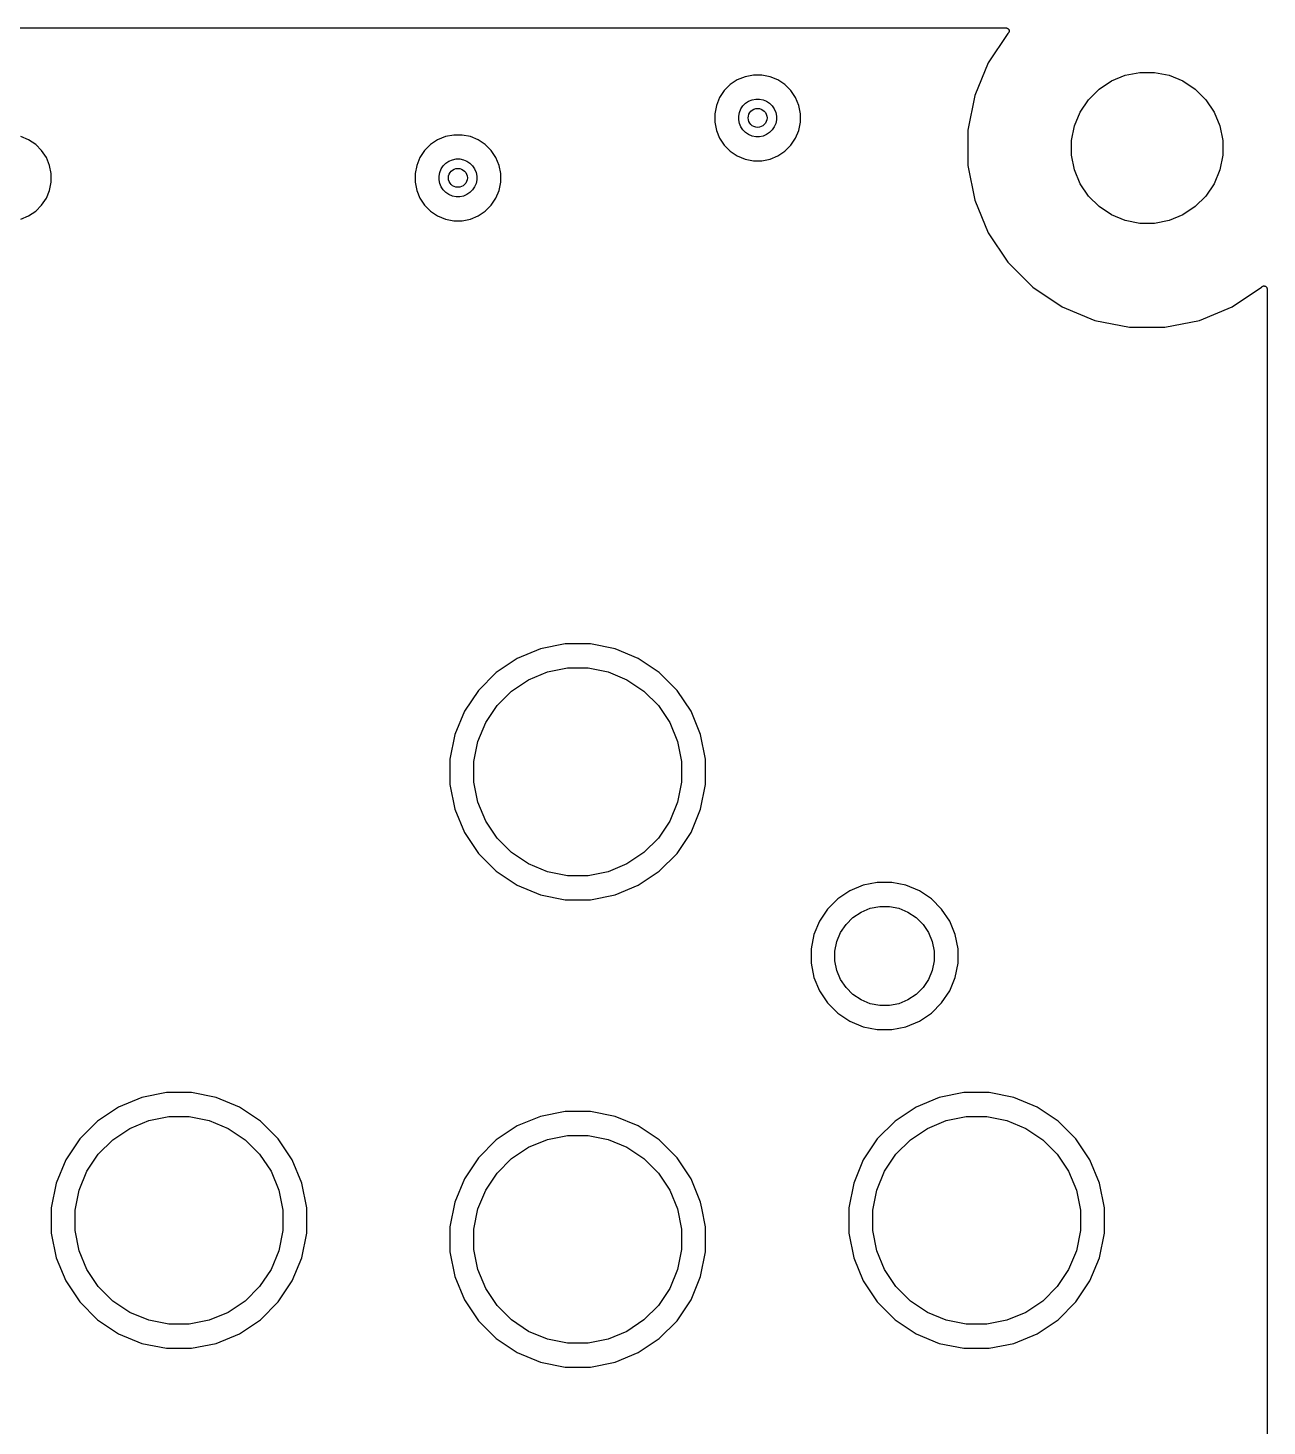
# Model space of a CAD drawing. Extents: x 1 to 139, y -76 to -1.
# Drawn here: x 112.81 to 139.06, y -30.24 to -0.64 of the extents above; entities that cross this region are included whole.
import ezdxf

# ---------------------------------------------------------------- set-up
doc = ezdxf.new("R2010")
doc.units = 0
doc.header["$MEASUREMENT"] = 0
doc.layers.add('BLACK', color=7, linetype='CONTINUOUS')

msp = doc.modelspace()

# ---------------------------------------------------------------- linework, layer by layer
at = {"layer": 'BLACK', "linetype": 'CONTINUOUS'}
for p, q in [((6.16231, -0.635), (133.538, -0.635)), ((133.573, -0.75264), (133.157, -1.37503)), ((133.538, -0.635), (133.538, -0.635)), ((133.538, -0.635), (133.538, -0.635)), ((133.538, -0.635), (133.538, -0.63501)), ((133.538, -0.63501), (133.539, -0.63501)), ((133.539, -0.63501), (133.545, -0.63567)), ((133.545, -0.63567), (133.551, -0.63634)), ((133.551, -0.63634), (133.551, -0.63638)), ((133.551, -0.63638), (133.551, -0.63639)), ((133.551, -0.63639), (133.557, -0.6382)), ((133.557, -0.6382), (133.562, -0.64005)), ((133.562, -0.64005), (133.563, -0.6401)), ((133.563, -0.6401), (133.563, -0.64014)), ((133.563, -0.64014), (133.568, -0.64306)), ((133.568, -0.64306), (133.573, -0.64598)), ((133.573, -0.64598), (133.573, -0.64605)), ((133.573, -0.64605), (133.574, -0.64611)), ((133.583, -0.7434), (133.573, -0.75264)), ((133.574, -0.64611), (133.578, -0.65005)), ((133.578, -0.65005), (133.583, -0.65391)), ((133.583, -0.65391), (133.583, -0.654)), ((133.583, -0.654), (133.583, -0.65407)), ((133.583, -0.65407), (133.587, -0.65885)), ((133.586, -0.73871), (133.583, -0.7434)), ((133.59, -0.73401), (133.586, -0.73871)), ((133.587, -0.65885), (133.591, -0.66354)), ((133.593, -0.72834), (133.59, -0.73382)), ((133.59, -0.73382), (133.59, -0.73391)), ((133.59, -0.73391), (133.59, -0.73401)), ((133.591, -0.66354), (133.591, -0.66364)), ((133.591, -0.66364), (133.591, -0.66373)), ((133.591, -0.66373), (133.594, -0.66921)), ((133.596, -0.72311), (133.593, -0.72834)), ((133.594, -0.66921), (133.596, -0.67451)), ((133.596, -0.67451), (133.597, -0.67461)), ((133.598, -0.71702), (133.596, -0.7229)), ((133.596, -0.7229), (133.596, -0.723)), ((133.596, -0.723), (133.596, -0.72311)), ((133.597, -0.67461), (133.597, -0.67471)), ((133.597, -0.67471), (133.598, -0.68055)), ((133.598, -0.68055), (133.6, -0.68638)), ((133.6, -0.71127), (133.598, -0.71702)), ((133.6, -0.68638), (133.6, -0.6865)), ((133.6, -0.6865), (133.6, -0.6866)), ((133.6, -0.6866), (133.601, -0.69243)), ((133.601, -0.70489), (133.6, -0.71105)), ((133.6, -0.71105), (133.6, -0.71116)), ((133.6, -0.71116), (133.6, -0.71127)), ((133.601, -0.69243), (133.601, -0.69872)), ((133.601, -0.69872), (133.601, -0.69884)), ((133.601, -0.69884), (133.601, -0.69894)), ((133.601, -0.69894), (133.601, -0.70489)), ((133.157, -1.37503), (132.871, -2.06658)), ((127.84, -1.73534), (127.691, -1.83471)), ((128.005, -1.66689), (127.84, -1.73534)), ((128.181, -1.632), (128.005, -1.66689)), ((128.359, -1.632), (128.181, -1.632)), ((128.535, -1.66689), (128.359, -1.632)), ((128.7, -1.73534), (128.535, -1.66689)), ((128.849, -1.83471), (128.7, -1.73534)), ((135.505, -1.9322), (135.767, -1.7571)), ((135.767, -1.7571), (136.058, -1.63649)), ((136.058, -1.63649), (136.367, -1.575)), ((136.367, -1.575), (136.683, -1.575)), ((136.683, -1.575), (136.992, -1.63649)), ((136.992, -1.63649), (137.283, -1.7571)), ((137.283, -1.7571), (137.545, -1.9322)), ((127.565, -1.96118), (127.465, -2.1099)), ((127.691, -1.83471), (127.565, -1.96118)), ((128.975, -1.96118), (128.849, -1.83471)), ((129.075, -2.1099), (128.975, -1.96118)), ((132.871, -2.06658), (132.725, -2.80073)), ((135.282, -2.15506), (135.505, -1.9322)), ((137.545, -1.9322), (137.768, -2.15506)), ((127.397, -2.27514), (127.362, -2.45057)), ((127.465, -2.1099), (127.397, -2.27514)), ((127.885, -2.42332), (127.916, -2.35053)), ((127.916, -2.35053), (127.959, -2.28502)), ((127.959, -2.28502), (128.015, -2.2293)), ((128.015, -2.2293), (128.081, -2.18552)), ((128.081, -2.18552), (128.153, -2.15537)), ((128.153, -2.15537), (128.231, -2.14)), ((128.231, -2.14), (128.309, -2.14)), ((128.309, -2.14), (128.387, -2.15537)), ((128.387, -2.15537), (128.459, -2.18552)), ((128.459, -2.18552), (128.525, -2.2293)), ((128.525, -2.2293), (128.581, -2.28502)), ((128.581, -2.28502), (128.624, -2.35053)), ((128.624, -2.35053), (128.655, -2.42332)), ((129.143, -2.27514), (129.075, -2.1099)), ((129.178, -2.45057), (129.143, -2.27514)), ((135.107, -2.41712), (135.282, -2.15506)), ((137.768, -2.15506), (137.943, -2.41712)), ((127.362, -2.45057), (127.362, -2.62943)), ((127.362, -2.62943), (127.397, -2.80486)), ((127.87, -2.5006), (127.885, -2.42332)), ((127.87, -2.5794), (127.87, -2.5006)), ((127.885, -2.65668), (127.87, -2.5794)), ((127.916, -2.72947), (127.885, -2.65668)), ((128.655, -2.65668), (128.624, -2.72947)), ((128.655, -2.42332), (128.67, -2.5006)), ((128.67, -2.5794), (128.655, -2.65668)), ((128.67, -2.5006), (128.67, -2.5794)), ((129.143, -2.80486), (129.178, -2.62943)), ((129.178, -2.62943), (129.178, -2.45057)), ((134.986, -2.7083), (135.107, -2.41712)), ((137.943, -2.41712), (138.064, -2.7083)), ((112.825, -3.00534), (112.66, -2.93689)), ((121.655, -2.93689), (121.49, -3.00534)), ((121.831, -2.902), (121.655, -2.93689)), ((122.009, -2.902), (121.831, -2.902)), ((122.185, -2.93689), (122.009, -2.902)), ((122.35, -3.00534), (122.185, -2.93689)), ((127.397, -2.80486), (127.465, -2.9701)), ((127.959, -2.79499), (127.916, -2.72947)), ((128.015, -2.8507), (127.959, -2.79499)), ((128.081, -2.89447), (128.015, -2.8507)), ((128.153, -2.92463), (128.081, -2.89447)), ((128.231, -2.94), (128.153, -2.92463)), ((128.309, -2.94), (128.231, -2.94)), ((128.387, -2.92463), (128.309, -2.94)), ((128.459, -2.89447), (128.387, -2.92463)), ((128.525, -2.8507), (128.459, -2.89447)), ((128.581, -2.79499), (128.525, -2.8507)), ((128.624, -2.72947), (128.581, -2.79499)), ((129.075, -2.9701), (129.143, -2.80486)), ((132.725, -2.80073), (132.725, -3.54927)), ((134.925, -3.01741), (134.986, -2.7083)), ((138.064, -2.7083), (138.125, -3.01741)), ((112.974, -3.10471), (112.825, -3.00534)), ((113.1, -3.23118), (112.974, -3.10471)), ((113.2, -3.3799), (113.1, -3.23118)), ((121.215, -3.23118), (121.115, -3.3799)), ((121.341, -3.10471), (121.215, -3.23118)), ((121.49, -3.00534), (121.341, -3.10471)), ((122.499, -3.10471), (122.35, -3.00534)), ((122.625, -3.23118), (122.499, -3.10471)), ((122.725, -3.3799), (122.625, -3.23118)), ((127.465, -2.9701), (127.565, -3.11882)), ((127.565, -3.11882), (127.691, -3.24529)), ((127.691, -3.24529), (127.84, -3.34466)), ((128.7, -3.34466), (128.849, -3.24529)), ((128.849, -3.24529), (128.975, -3.11882)), ((128.975, -3.11882), (129.075, -2.9701)), ((134.925, -3.33259), (134.925, -3.01741)), ((138.125, -3.01741), (138.125, -3.33259)), ((113.268, -3.54514), (113.2, -3.3799)), ((113.303, -3.72057), (113.268, -3.54514)), ((121.047, -3.54514), (121.012, -3.72057)), ((121.115, -3.3799), (121.047, -3.54514)), ((121.609, -3.55502), (121.665, -3.4993)), ((121.665, -3.4993), (121.731, -3.45552)), ((121.731, -3.45552), (121.803, -3.42537)), ((121.803, -3.42537), (121.881, -3.41)), ((121.881, -3.41), (121.959, -3.41)), ((121.959, -3.41), (122.037, -3.42537)), ((122.037, -3.42537), (122.109, -3.45552)), ((122.109, -3.45552), (122.175, -3.4993)), ((122.175, -3.4993), (122.231, -3.55502)), ((122.793, -3.54514), (122.725, -3.3799)), ((122.828, -3.72057), (122.793, -3.54514)), ((127.84, -3.34466), (128.005, -3.41311)), ((128.005, -3.41311), (128.181, -3.448)), ((128.181, -3.448), (128.359, -3.448)), ((128.359, -3.448), (128.535, -3.41311)), ((128.535, -3.41311), (128.7, -3.34466)), ((132.725, -3.54927), (132.871, -4.28342)), ((134.986, -3.6417), (134.925, -3.33259)), ((138.125, -3.33259), (138.064, -3.6417)), ((113.303, -3.89943), (113.303, -3.72057)), ((121.012, -3.72057), (121.012, -3.89943)), ((121.52, -3.7706), (121.535, -3.69332)), ((121.52, -3.8494), (121.52, -3.7706)), ((121.535, -3.69332), (121.566, -3.62053)), ((121.566, -3.62053), (121.609, -3.55502)), ((122.231, -3.55502), (122.274, -3.62053)), ((122.274, -3.62053), (122.305, -3.69332)), ((122.305, -3.69332), (122.32, -3.7706)), ((122.32, -3.7706), (122.32, -3.8494)), ((122.828, -3.89943), (122.828, -3.72057)), ((135.107, -3.93288), (134.986, -3.6417)), ((138.064, -3.6417), (137.943, -3.93288)), ((113.2, -4.2401), (113.268, -4.07486)), ((113.268, -4.07486), (113.303, -3.89943)), ((121.012, -3.89943), (121.047, -4.07486)), ((121.047, -4.07486), (121.115, -4.2401)), ((121.535, -3.92668), (121.52, -3.8494)), ((121.566, -3.99947), (121.535, -3.92668)), ((121.609, -4.06499), (121.566, -3.99947)), ((121.665, -4.1207), (121.609, -4.06499)), ((121.731, -4.16447), (121.665, -4.1207)), ((122.175, -4.1207), (122.109, -4.16447)), ((122.231, -4.06499), (122.175, -4.1207)), ((122.274, -3.99947), (122.231, -4.06499)), ((122.305, -3.92668), (122.274, -3.99947)), ((122.32, -3.8494), (122.305, -3.92668)), ((122.725, -4.2401), (122.793, -4.07486)), ((122.793, -4.07486), (122.828, -3.89943)), ((135.282, -4.19494), (135.107, -3.93288)), ((137.943, -3.93288), (137.768, -4.19494)), ((112.974, -4.51529), (113.1, -4.38882)), ((113.1, -4.38882), (113.2, -4.2401)), ((121.115, -4.2401), (121.215, -4.38882)), ((121.215, -4.38882), (121.341, -4.51529)), ((121.803, -4.19463), (121.731, -4.16447)), ((121.881, -4.21), (121.803, -4.19463)), ((121.959, -4.21), (121.881, -4.21)), ((122.037, -4.19463), (121.959, -4.21)), ((122.109, -4.16447), (122.037, -4.19463)), ((122.499, -4.51529), (122.625, -4.38882)), ((122.625, -4.38882), (122.725, -4.2401)), ((132.871, -4.28342), (133.157, -4.97497)), ((135.505, -4.4178), (135.282, -4.19494)), ((135.767, -4.5929), (135.505, -4.4178)), ((137.545, -4.4178), (137.283, -4.5929)), ((137.768, -4.19494), (137.545, -4.4178)), ((112.66, -4.68311), (112.825, -4.61466)), ((112.825, -4.61466), (112.974, -4.51529)), ((121.341, -4.51529), (121.49, -4.61466)), ((121.49, -4.61466), (121.655, -4.68311)), ((121.655, -4.68311), (121.831, -4.718)), ((121.831, -4.718), (122.009, -4.718)), ((122.009, -4.718), (122.185, -4.68311)), ((122.185, -4.68311), (122.35, -4.61466)), ((122.35, -4.61466), (122.499, -4.51529)), ((136.058, -4.71351), (135.767, -4.5929)), ((136.367, -4.775), (136.058, -4.71351)), ((136.992, -4.71351), (136.683, -4.775)), ((137.283, -4.5929), (136.992, -4.71351)), ((133.157, -4.97497), (133.573, -5.59736)), ((136.683, -4.775), (136.367, -4.775)), ((133.573, -5.59736), (134.103, -6.12665)), ((134.103, -6.12665), (134.725, -6.54252)), ((138.325, -6.54252), (138.947, -6.12665)), ((138.947, -6.12665), (138.957, -6.11741)), ((138.957, -6.11679), (138.962, -6.11301)), ((138.957, -6.11694), (138.957, -6.11679)), ((138.957, -6.11695), (138.957, -6.11694)), ((138.957, -6.11696), (138.957, -6.11695)), ((138.957, -6.11741), (138.957, -6.11696)), ((138.962, -6.11301), (138.967, -6.10918)), ((138.967, -6.10906), (138.972, -6.10629)), ((138.967, -6.10913), (138.967, -6.10906)), ((138.967, -6.10918), (138.967, -6.10913)), ((138.972, -6.10629), (138.978, -6.10344)), ((138.978, -6.10336), (138.984, -6.10166)), ((138.978, -6.10341), (138.978, -6.10336)), ((138.978, -6.10344), (138.978, -6.10341)), ((138.984, -6.10166), (138.99, -6.09994)), ((138.99, -6.0999), (138.996, -6.09936)), ((138.99, -6.09993), (138.99, -6.0999)), ((138.99, -6.09994), (138.99, -6.09993)), ((138.996, -6.09936), (139.002, -6.09882)), ((139.002, -6.09882), (139.002, -6.09883)), ((139.002, -6.09883), (139.002, -6.09882)), ((139.002, -6.09882), (139.008, -6.09949)), ((139.008, -6.09949), (139.014, -6.10011)), ((139.014, -6.10011), (139.014, -6.10014)), ((139.014, -6.10014), (139.014, -6.10016)), ((139.014, -6.10016), (139.02, -6.10199)), ((139.02, -6.10199), (139.026, -6.10378)), ((139.026, -6.10378), (139.026, -6.10383)), ((139.026, -6.10383), (139.026, -6.10386)), ((139.026, -6.10386), (139.032, -6.10678)), ((139.032, -6.10678), (139.037, -6.10967)), ((139.037, -6.10967), (139.037, -6.10974)), ((139.037, -6.10974), (139.037, -6.1098)), ((139.037, -6.1098), (139.042, -6.11365)), ((139.042, -6.11365), (139.047, -6.11757)), ((139.047, -6.11757), (139.047, -6.11766)), ((139.047, -6.11766), (139.047, -6.11773)), ((139.047, -6.11773), (139.051, -6.12254)), ((139.051, -6.12254), (139.054, -6.12717)), ((139.054, -6.12717), (139.054, -6.12727)), ((139.054, -6.12727), (139.055, -6.12736)), ((139.055, -6.12736), (139.057, -6.13275)), ((139.057, -6.13275), (139.06, -6.13812)), ((139.06, -6.13812), (139.06, -6.13823)), ((139.06, -6.13823), (139.06, -6.13832)), ((139.06, -6.13832), (139.062, -6.14403)), ((139.062, -6.14403), (139.064, -6.14998)), ((139.064, -6.14998), (139.064, -6.15009)), ((139.064, -6.15009), (139.064, -6.1502)), ((139.064, -6.1502), (139.064, -6.15635)), ((139.064, -6.15635), (139.065, -6.16231)), ((139.065, -6.16231), (139.065, -70.0377)), ((134.725, -6.54252), (135.417, -6.82897)), ((137.633, -6.82897), (138.325, -6.54252)), ((135.417, -6.82897), (136.151, -6.975)), ((136.151, -6.975), (136.899, -6.975)), ((136.899, -6.975), (137.633, -6.82897)), ((123.67, -13.7861), (123.177, -13.9902)), ((124.193, -13.682), (123.67, -13.7861)), ((124.727, -13.682), (124.193, -13.682)), ((125.25, -13.7861), (124.727, -13.682)), ((125.743, -13.9902), (125.25, -13.7861)), ((123.177, -13.9902), (122.734, -14.2866)), ((123.818, -14.2745), (124.243, -14.19)), ((124.243, -14.19), (124.677, -14.19)), ((124.677, -14.19), (125.102, -14.2745)), ((126.186, -14.2866), (125.743, -13.9902)), ((122.734, -14.2866), (122.357, -14.6637)), ((123.058, -14.6811), (123.418, -14.4404)), ((123.418, -14.4404), (123.818, -14.2745)), ((125.102, -14.2745), (125.502, -14.4404)), ((125.502, -14.4404), (125.862, -14.6811)), ((126.563, -14.6637), (126.186, -14.2866)), ((122.357, -14.6637), (122.06, -15.1073)), ((122.751, -14.9876), (123.058, -14.6811)), ((125.862, -14.6811), (126.169, -14.9876)), ((126.86, -15.1073), (126.563, -14.6637)), ((122.51, -15.3479), (122.751, -14.9876)), ((126.169, -14.9876), (126.41, -15.3479)), ((122.06, -15.1073), (121.856, -15.6001)), ((122.345, -15.7483), (122.51, -15.3479)), ((126.41, -15.3479), (126.575, -15.7483)), ((127.064, -15.6001), (126.86, -15.1073)), ((121.856, -15.6001), (121.752, -16.1233)), ((127.168, -16.1233), (127.064, -15.6001)), ((122.26, -16.1733), (122.345, -15.7483)), ((126.575, -15.7483), (126.66, -16.1733)), ((121.752, -16.1233), (121.752, -16.6567)), ((122.26, -16.6067), (122.26, -16.1733)), ((126.66, -16.1733), (126.66, -16.6067)), ((127.168, -16.6567), (127.168, -16.1233)), ((121.752, -16.6567), (121.856, -17.1799)), ((122.345, -17.0317), (122.26, -16.6067)), ((126.66, -16.6067), (126.575, -17.0317)), ((127.064, -17.1799), (127.168, -16.6567)), ((122.51, -17.4321), (122.345, -17.0317)), ((126.575, -17.0317), (126.41, -17.4321)), ((121.856, -17.1799), (122.06, -17.6727)), ((122.751, -17.7924), (122.51, -17.4321)), ((126.41, -17.4321), (126.169, -17.7924)), ((126.86, -17.6727), (127.064, -17.1799)), ((122.06, -17.6727), (122.357, -18.1163)), ((126.563, -18.1163), (126.86, -17.6727)), ((123.058, -18.0989), (122.751, -17.7924)), ((126.169, -17.7924), (125.862, -18.0989)), ((122.357, -18.1163), (122.734, -18.4934)), ((123.418, -18.3396), (123.058, -18.0989)), ((123.818, -18.5055), (123.418, -18.3396)), ((125.502, -18.3396), (125.102, -18.5055)), ((125.862, -18.0989), (125.502, -18.3396)), ((126.186, -18.4934), (126.563, -18.1163)), ((122.734, -18.4934), (123.177, -18.7898)), ((124.243, -18.59), (123.818, -18.5055)), ((124.677, -18.59), (124.243, -18.59)), ((125.102, -18.5055), (124.677, -18.59)), ((125.743, -18.7898), (126.186, -18.4934)), ((123.177, -18.7898), (123.67, -18.9939)), ((125.25, -18.9939), (125.743, -18.7898)), ((130.222, -18.9093), (129.967, -19.0798)), ((130.506, -18.7919), (130.222, -18.9093)), ((130.807, -18.732), (130.506, -18.7919)), ((131.113, -18.732), (130.807, -18.732)), ((131.414, -18.7919), (131.113, -18.732)), ((131.698, -18.9093), (131.414, -18.7919)), ((131.953, -19.0798), (131.698, -18.9093)), ((123.67, -18.9939), (124.193, -19.098)), ((124.193, -19.098), (124.727, -19.098)), ((124.727, -19.098), (125.25, -18.9939)), ((129.967, -19.0798), (129.75, -19.2968)), ((130.654, -19.2803), (130.857, -19.24)), ((130.857, -19.24), (131.063, -19.24)), ((131.063, -19.24), (131.266, -19.2803)), ((132.17, -19.2968), (131.953, -19.0798)), ((129.75, -19.2968), (129.579, -19.552)), ((130.144, -19.6207), (130.291, -19.4744)), ((130.291, -19.4744), (130.463, -19.3595)), ((130.463, -19.3595), (130.654, -19.2803)), ((131.266, -19.2803), (131.457, -19.3595)), ((131.457, -19.3595), (131.629, -19.4744)), ((131.629, -19.4744), (131.776, -19.6207)), ((132.341, -19.552), (132.17, -19.2968)), ((129.462, -19.8355), (129.402, -20.1366)), ((129.579, -19.552), (129.462, -19.8355)), ((129.95, -19.9837), (130.03, -19.7926)), ((130.03, -19.7926), (130.144, -19.6207)), ((131.776, -19.6207), (131.89, -19.7926)), ((131.89, -19.7926), (131.97, -19.9837)), ((132.458, -19.8355), (132.341, -19.552)), ((132.518, -20.1366), (132.458, -19.8355)), ((129.91, -20.1866), (129.95, -19.9837)), ((131.97, -19.9837), (132.01, -20.1866)), ((129.402, -20.1366), (129.402, -20.4434)), ((129.91, -20.3934), (129.91, -20.1866)), ((129.95, -20.5963), (129.91, -20.3934)), ((132.01, -20.3934), (131.97, -20.5963)), ((132.01, -20.1866), (132.01, -20.3934)), ((132.518, -20.4434), (132.518, -20.1366)), ((129.402, -20.4434), (129.462, -20.7445)), ((130.03, -20.7874), (129.95, -20.5963)), ((131.97, -20.5963), (131.89, -20.7874)), ((132.458, -20.7445), (132.518, -20.4434)), ((129.462, -20.7445), (129.579, -21.028)), ((130.144, -20.9593), (130.03, -20.7874)), ((130.291, -21.1056), (130.144, -20.9593)), ((131.776, -20.9593), (131.629, -21.1056)), ((131.89, -20.7874), (131.776, -20.9593)), ((132.341, -21.028), (132.458, -20.7445)), ((129.579, -21.028), (129.75, -21.2832)), ((129.75, -21.2832), (129.967, -21.5002)), ((130.463, -21.2205), (130.291, -21.1056)), ((130.654, -21.2996), (130.463, -21.2205)), ((130.857, -21.34), (130.654, -21.2996)), ((131.266, -21.2996), (131.063, -21.34)), ((131.457, -21.2205), (131.266, -21.2996)), ((131.629, -21.1056), (131.457, -21.2205)), ((131.953, -21.5002), (132.17, -21.2832)), ((132.17, -21.2832), (132.341, -21.028)), ((129.967, -21.5002), (130.222, -21.6707)), ((131.063, -21.34), (130.857, -21.34)), ((131.698, -21.6707), (131.953, -21.5002)), ((130.222, -21.6707), (130.506, -21.7881)), ((130.506, -21.7881), (130.807, -21.848)), ((130.807, -21.848), (131.113, -21.848)), ((131.113, -21.848), (131.414, -21.7881)), ((131.414, -21.7881), (131.698, -21.6707)), ((115.22, -23.2861), (114.727, -23.4902)), ((115.743, -23.182), (115.22, -23.2861)), ((116.277, -23.182), (115.743, -23.182)), ((116.8, -23.2861), (116.277, -23.182)), ((117.293, -23.4902), (116.8, -23.2861)), ((132.12, -23.2861), (131.627, -23.4902)), ((132.643, -23.182), (132.12, -23.2861)), ((133.177, -23.182), (132.643, -23.182)), ((133.7, -23.2861), (133.177, -23.182)), ((134.193, -23.4902), (133.7, -23.2861)), ((114.727, -23.4902), (114.284, -23.7866)), ((117.736, -23.7866), (117.293, -23.4902)), ((123.67, -23.6861), (123.177, -23.8902)), ((124.193, -23.582), (123.67, -23.6861)), ((124.727, -23.582), (124.193, -23.582)), ((125.25, -23.6861), (124.727, -23.582)), ((125.743, -23.8902), (125.25, -23.6861)), ((131.627, -23.4902), (131.184, -23.7866)), ((134.636, -23.7866), (134.193, -23.4902)), ((114.284, -23.7866), (113.907, -24.1637)), ((114.608, -24.1811), (114.968, -23.9404)), ((114.968, -23.9404), (115.368, -23.7745)), ((115.368, -23.7745), (115.793, -23.69)), ((115.793, -23.69), (116.227, -23.69)), ((116.227, -23.69), (116.652, -23.7745)), ((116.652, -23.7745), (117.052, -23.9404)), ((117.052, -23.9404), (117.412, -24.1811)), ((118.113, -24.1638), (117.736, -23.7866)), ((123.177, -23.8902), (122.734, -24.1866)), ((126.186, -24.1866), (125.743, -23.8902)), ((131.184, -23.7866), (130.807, -24.1637)), ((131.508, -24.1811), (131.868, -23.9404)), ((131.868, -23.9404), (132.268, -23.7745)), ((132.268, -23.7745), (132.693, -23.69)), ((132.693, -23.69), (133.127, -23.69)), ((133.127, -23.69), (133.552, -23.7745)), ((133.552, -23.7745), (133.952, -23.9404)), ((133.952, -23.9404), (134.312, -24.1811)), ((135.013, -24.1638), (134.636, -23.7866)), ((113.907, -24.1637), (113.61, -24.6073)), ((114.301, -24.4876), (114.608, -24.1811)), ((117.412, -24.1811), (117.719, -24.4876)), ((118.41, -24.6073), (118.113, -24.1638)), ((122.734, -24.1866), (122.357, -24.5637)), ((123.418, -24.3404), (123.818, -24.1745)), ((123.818, -24.1745), (124.243, -24.09)), ((124.243, -24.09), (124.677, -24.09)), ((124.677, -24.09), (125.102, -24.1745)), ((125.102, -24.1745), (125.502, -24.3404)), ((126.563, -24.5637), (126.186, -24.1866)), ((130.807, -24.1637), (130.51, -24.6073)), ((131.201, -24.4876), (131.508, -24.1811)), ((134.312, -24.1811), (134.619, -24.4876)), ((135.31, -24.6073), (135.013, -24.1638)), ((114.06, -24.8479), (114.301, -24.4876)), ((117.719, -24.4876), (117.96, -24.8479)), ((122.357, -24.5637), (122.06, -25.0073)), ((123.058, -24.5811), (123.418, -24.3404)), ((125.502, -24.3404), (125.862, -24.5811)), ((126.86, -25.0073), (126.563, -24.5637)), ((130.96, -24.8479), (131.201, -24.4876)), ((134.619, -24.4876), (134.86, -24.8479)), ((113.61, -24.6073), (113.406, -25.1001)), ((113.895, -25.2483), (114.06, -24.8479)), ((117.96, -24.8479), (118.125, -25.2483)), ((118.614, -25.1001), (118.41, -24.6073)), ((122.751, -24.8876), (123.058, -24.5811)), ((125.862, -24.5811), (126.169, -24.8876)), ((130.51, -24.6073), (130.306, -25.1001)), ((130.795, -25.2483), (130.96, -24.8479)), ((134.86, -24.8479), (135.025, -25.2483)), ((135.514, -25.1001), (135.31, -24.6073)), ((113.406, -25.1001), (113.302, -25.6233)), ((118.718, -25.6233), (118.614, -25.1001)), ((122.06, -25.0073), (121.856, -25.5001)), ((122.51, -25.2479), (122.751, -24.8876)), ((126.169, -24.8876), (126.41, -25.2479)), ((127.064, -25.5001), (126.86, -25.0073)), ((130.306, -25.1001), (130.202, -25.6233)), ((135.618, -25.6233), (135.514, -25.1001)), ((113.81, -25.6733), (113.895, -25.2483)), ((118.125, -25.2483), (118.21, -25.6733)), ((122.345, -25.6483), (122.51, -25.2479)), ((126.41, -25.2479), (126.575, -25.6483)), ((130.71, -25.6733), (130.795, -25.2483)), ((135.025, -25.2483), (135.11, -25.6733)), ((113.302, -25.6233), (113.302, -26.1567)), ((113.81, -26.1067), (113.81, -25.6733)), ((118.21, -25.6733), (118.21, -26.1067)), ((118.718, -26.1567), (118.718, -25.6233)), ((121.856, -25.5001), (121.752, -26.0233)), ((122.26, -26.0733), (122.345, -25.6483)), ((126.575, -25.6483), (126.66, -26.0733)), ((127.09, -25.6294), (127.064, -25.5001)), ((127.168, -26.0233), (127.09, -25.6294)), ((130.202, -25.6233), (130.202, -26.1567)), ((130.71, -26.1067), (130.71, -25.6733)), ((135.11, -25.6733), (135.11, -26.1067)), ((135.618, -26.1567), (135.618, -25.6233)), ((121.752, -26.0233), (121.752, -26.5567)), ((127.168, -26.5567), (127.168, -26.0233)), ((113.302, -26.1567), (113.406, -26.6799)), ((113.895, -26.5317), (113.81, -26.1067)), ((118.21, -26.1067), (118.125, -26.5317)), ((118.614, -26.6799), (118.718, -26.1567)), ((122.26, -26.5067), (122.26, -26.0733)), ((126.66, -26.0733), (126.66, -26.5067)), ((130.202, -26.1567), (130.306, -26.6799)), ((130.795, -26.5317), (130.71, -26.1067)), ((135.11, -26.1067), (135.025, -26.5317)), ((135.514, -26.6799), (135.618, -26.1567)), ((114.06, -26.9321), (113.895, -26.5317)), ((118.125, -26.5317), (117.96, -26.9321)), ((121.752, -26.5567), (121.856, -27.0799)), ((122.345, -26.9317), (122.26, -26.5067)), ((126.66, -26.5067), (126.575, -26.9317)), ((127.064, -27.0799), (127.168, -26.5567)), ((130.96, -26.9321), (130.795, -26.5317)), ((135.025, -26.5317), (134.86, -26.9321)), ((113.406, -26.6799), (113.61, -27.1727)), ((114.301, -27.2924), (114.06, -26.9321)), ((117.96, -26.9321), (117.719, -27.2924)), ((118.41, -27.1727), (118.614, -26.6799)), ((122.51, -27.3321), (122.345, -26.9317)), ((126.575, -26.9317), (126.41, -27.3321)), ((130.306, -26.6799), (130.51, -27.1727)), ((131.201, -27.2924), (130.96, -26.9321)), ((134.86, -26.9321), (134.619, -27.2924)), ((135.31, -27.1727), (135.514, -26.6799)), ((113.61, -27.1727), (113.907, -27.6163)), ((118.113, -27.6162), (118.41, -27.1727)), ((121.856, -27.0799), (122.06, -27.5727)), ((126.86, -27.5727), (127.064, -27.0799)), ((130.51, -27.1727), (130.807, -27.6163)), ((135.013, -27.6162), (135.31, -27.1727)), ((114.608, -27.5989), (114.301, -27.2924)), ((117.719, -27.2924), (117.412, -27.5989)), ((122.751, -27.6924), (122.51, -27.3321)), ((126.41, -27.3321), (126.169, -27.6924)), ((131.508, -27.5989), (131.201, -27.2924)), ((134.619, -27.2924), (134.312, -27.5989)), ((113.907, -27.6163), (114.284, -27.9934)), ((114.968, -27.8396), (114.608, -27.5989)), ((117.412, -27.5989), (117.052, -27.8396)), ((117.736, -27.9934), (118.113, -27.6162)), ((122.06, -27.5727), (122.357, -28.0163)), ((123.058, -27.9989), (122.751, -27.6924)), ((126.169, -27.6924), (125.862, -27.9989)), ((126.563, -28.0162), (126.86, -27.5727)), ((130.807, -27.6163), (131.184, -27.9934)), ((131.868, -27.8396), (131.508, -27.5989)), ((134.312, -27.5989), (133.952, -27.8396)), ((134.636, -27.9934), (135.013, -27.6162)), ((114.284, -27.9934), (114.727, -28.2898)), ((115.368, -28.0055), (114.968, -27.8396)), ((115.793, -28.09), (115.368, -28.0055)), ((116.227, -28.09), (115.793, -28.09)), ((116.652, -28.0055), (116.227, -28.09)), ((117.052, -27.8396), (116.652, -28.0055)), ((117.293, -28.2898), (117.736, -27.9934)), ((122.357, -28.0163), (122.734, -28.3934)), ((123.418, -28.2396), (123.058, -27.9989)), ((125.862, -27.9989), (125.502, -28.2396)), ((126.186, -28.3934), (126.563, -28.0162)), ((131.184, -27.9934), (131.627, -28.2898)), ((132.268, -28.0055), (131.868, -27.8396)), ((132.693, -28.09), (132.268, -28.0055)), ((133.127, -28.09), (132.693, -28.09)), ((133.552, -28.0055), (133.127, -28.09)), ((133.952, -27.8396), (133.552, -28.0055)), ((134.193, -28.2898), (134.636, -27.9934)), ((114.727, -28.2898), (115.22, -28.4939)), ((116.8, -28.4939), (117.293, -28.2898)), ((122.734, -28.3934), (123.177, -28.6898)), ((123.818, -28.4055), (123.418, -28.2396)), ((124.243, -28.49), (123.818, -28.4055)), ((125.102, -28.4055), (124.677, -28.49)), ((125.502, -28.2396), (125.102, -28.4055)), ((125.743, -28.6898), (126.186, -28.3934)), ((131.627, -28.2898), (132.12, -28.4939)), ((133.7, -28.4939), (134.193, -28.2898)), ((115.22, -28.4939), (115.743, -28.598)), ((115.743, -28.598), (116.277, -28.598)), ((116.277, -28.598), (116.8, -28.4939)), ((123.177, -28.6898), (123.67, -28.8939)), ((124.677, -28.49), (124.243, -28.49)), ((125.25, -28.8939), (125.743, -28.6898)), ((132.12, -28.4939), (132.643, -28.598)), ((132.643, -28.598), (133.177, -28.598)), ((133.177, -28.598), (133.7, -28.4939)), ((123.67, -28.8939), (124.193, -28.998)), ((124.193, -28.998), (124.727, -28.998)), ((124.727, -28.998), (125.25, -28.8939))]:
    msp.add_line(p, q, dxfattribs=at)
at = {"layer": 'BLACK'}
for centre in [(128.27, -2.54), (121.92, -3.81)]:
    msp.add_circle(centre, 0.2, dxfattribs=at)

doc.saveas('drawing.dxf')
